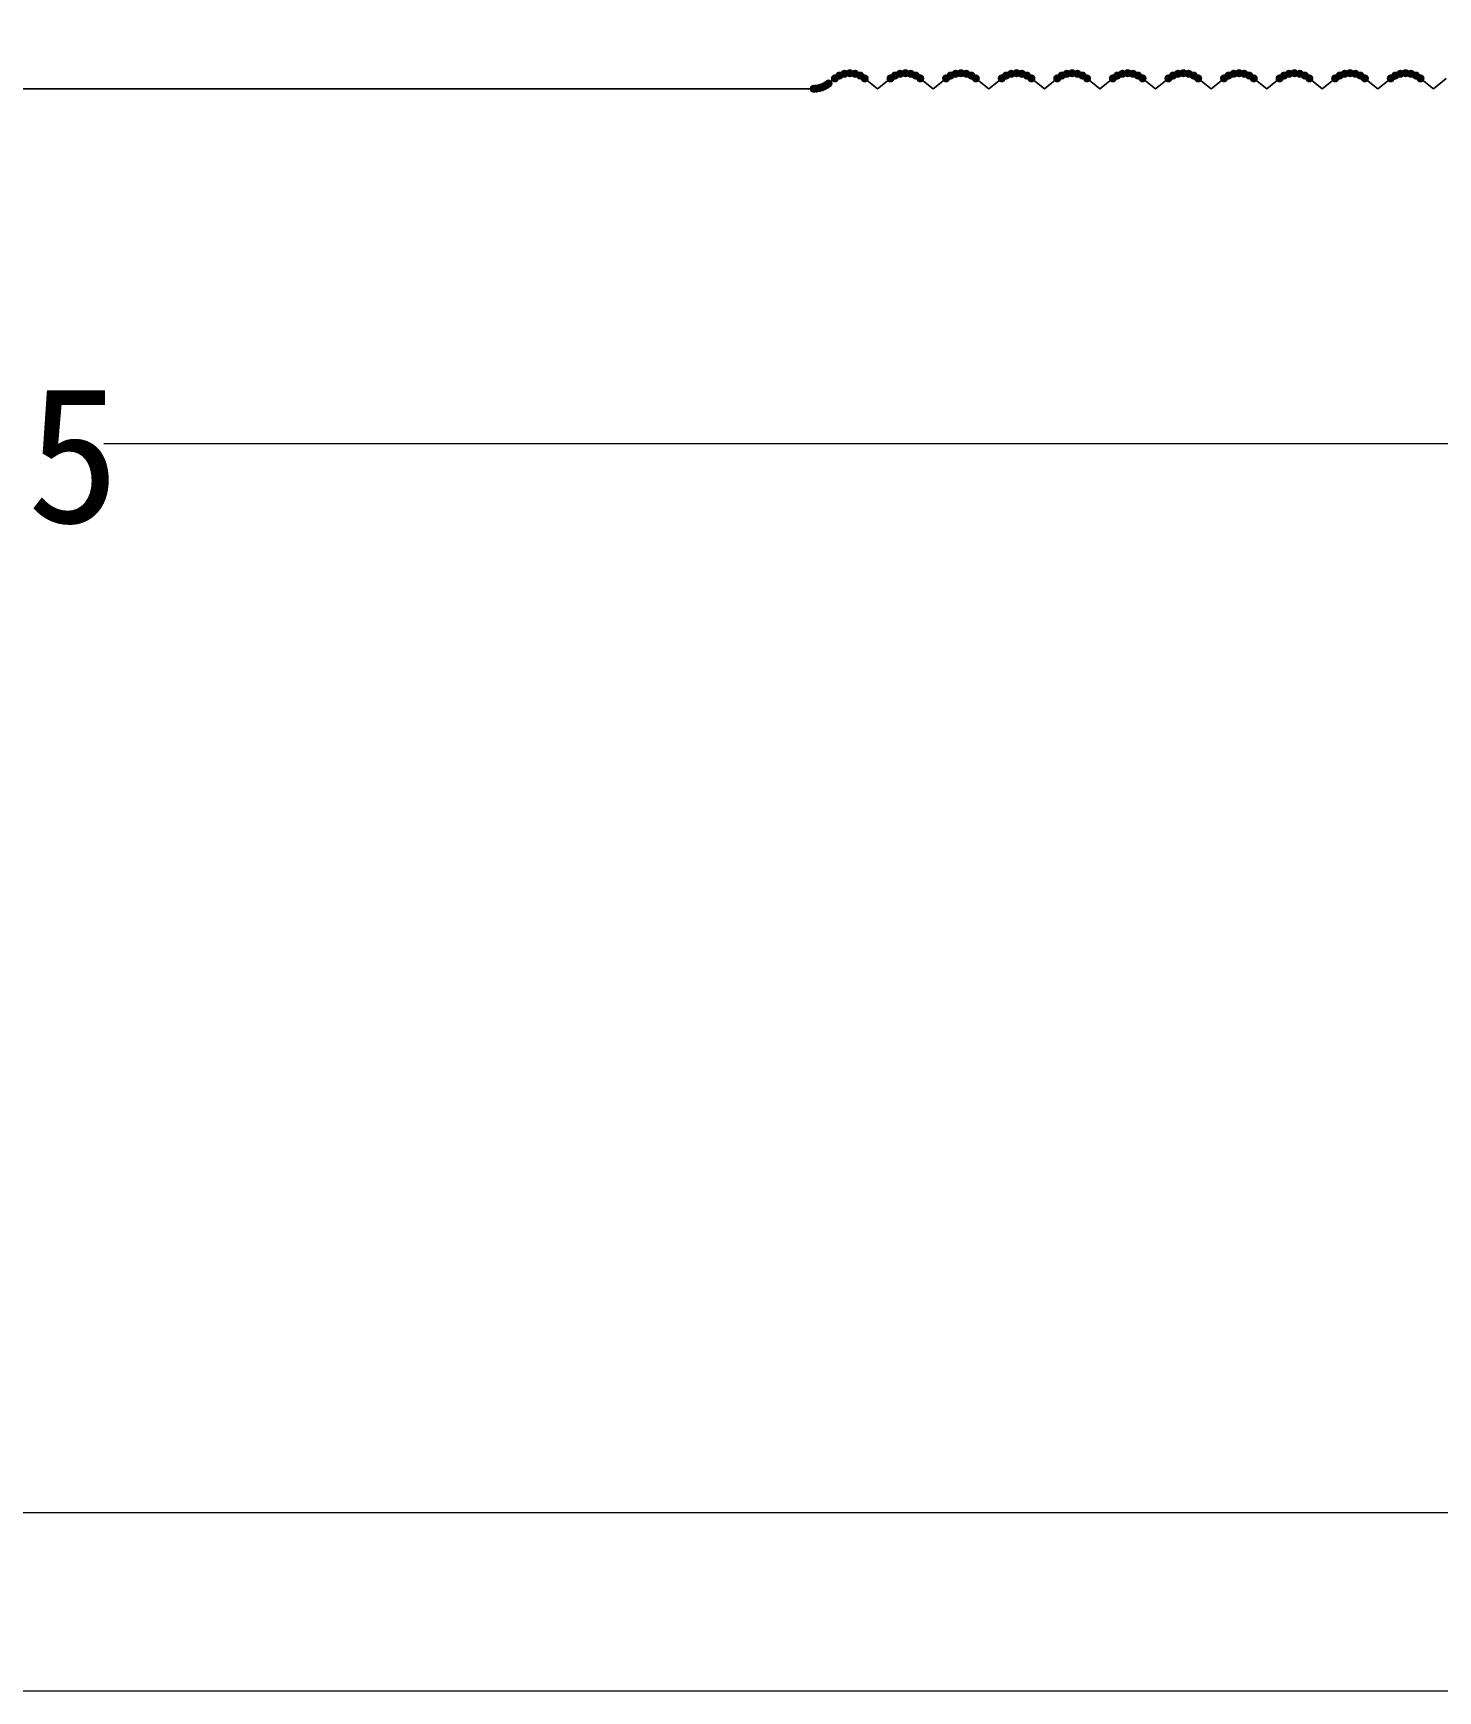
# Model space of a CAD drawing. Header units: millimetres. Extents: x 0 to 588, y 0 to 418.
# Drawn here: x 138.9 to 182.2, y 0 to 51.1 of the extents above; entities that cross this region are included whole.
import ezdxf

# ---------------------------------------------------------------- set-up
doc = ezdxf.new("R2010")
doc.units = ezdxf.units.MM

msp = doc.modelspace()

# ---------------------------------------------------------------- hatches: boundary and pattern name
h = msp.add_hatch(color=0)
edge = h.paths.add_edge_path()
edge.add_arc((163.300682, 49.500901), 0.125009, 0, 360)
h = msp.add_hatch(color=0)
edge = h.paths.add_edge_path()
edge.add_arc((163.372941, 49.540947), 0.125009, 0, 360)
h = msp.add_hatch(color=0)
edge = h.paths.add_edge_path()
edge.add_arc((163.44025, 49.588848), 0.125009, 0, 360)
h = msp.add_hatch(color=0)
edge = h.paths.add_edge_path()
edge.add_arc((163.44025, 49.588848), 0.125009, 0, 360)
h = msp.add_hatch(color=0)
edge = h.paths.add_edge_path()
edge.add_arc((163.637277, 49.746469), 0.125009, 0, 360)
h = msp.add_hatch(color=0)
edge = h.paths.add_edge_path()
edge.add_arc((163.637277, 49.746469), 0.125009, 0, 360)
h = msp.add_hatch(color=0)
edge = h.paths.add_edge_path()
edge.add_arc((163.776845, 49.834417), 0.125009, 0, 360)
h = msp.add_hatch(color=0)
edge = h.paths.add_edge_path()
edge.add_arc((163.932512, 49.889022), 0.125009, 0, 360)
h = msp.add_hatch(color=0)
edge = h.paths.add_edge_path()
edge.add_arc((164.096437, 49.907534), 0.125009, 0, 360)
h = msp.add_hatch(color=0)
edge = h.paths.add_edge_path()
edge.add_arc((164.260362, 49.889022), 0.125009, 0, 360)
h = msp.add_hatch(color=0)
edge = h.paths.add_edge_path()
edge.add_arc((164.416029, 49.834417), 0.125009, 0, 360)
h = msp.add_hatch(color=0)
edge = h.paths.add_edge_path()
edge.add_arc((164.555597, 49.746469), 0.125009, 0, 360)
h = msp.add_hatch(color=0)
edge = h.paths.add_edge_path()
edge.add_arc((165.352312, 49.746469), 0.125009, 0, 360)
h = msp.add_hatch(color=0)
edge = h.paths.add_edge_path()
edge.add_arc((165.352312, 49.746469), 0.125009, 0, 360)
h = msp.add_hatch(color=0)
edge = h.paths.add_edge_path()
edge.add_arc((165.49188, 49.834417), 0.125009, 0, 360)
h = msp.add_hatch(color=0)
edge = h.paths.add_edge_path()
edge.add_arc((165.647548, 49.889022), 0.125009, 0, 360)
h = msp.add_hatch(color=0)
edge = h.paths.add_edge_path()
edge.add_arc((165.811472, 49.907534), 0.125009, 0, 360)
h = msp.add_hatch(color=0)
edge = h.paths.add_edge_path()
edge.add_arc((165.975397, 49.889022), 0.125009, 0, 360)
h = msp.add_hatch(color=0)
edge = h.paths.add_edge_path()
edge.add_arc((166.131064, 49.834417), 0.125009, 0, 360)
h = msp.add_hatch(color=0)
edge = h.paths.add_edge_path()
edge.add_arc((166.270633, 49.746469), 0.125009, 0, 360)
h = msp.add_hatch(color=0)
edge = h.paths.add_edge_path()
edge.add_arc((167.067347, 49.746469), 0.125009, 0, 360)
h = msp.add_hatch(color=0)
edge = h.paths.add_edge_path()
edge.add_arc((167.067347, 49.746469), 0.125009, 0, 360)
h = msp.add_hatch(color=0)
edge = h.paths.add_edge_path()
edge.add_arc((167.206916, 49.834417), 0.125009, 0, 360)
h = msp.add_hatch(color=0)
edge = h.paths.add_edge_path()
edge.add_arc((167.362583, 49.889022), 0.125009, 0, 360)
h = msp.add_hatch(color=0)
edge = h.paths.add_edge_path()
edge.add_arc((167.526508, 49.907534), 0.125009, 0, 360)
h = msp.add_hatch(color=0)
edge = h.paths.add_edge_path()
edge.add_arc((167.690432, 49.889022), 0.125009, 0, 360)
h = msp.add_hatch(color=0)
edge = h.paths.add_edge_path()
edge.add_arc((167.8461, 49.834417), 0.125009, 0, 360)
h = msp.add_hatch(color=0)
edge = h.paths.add_edge_path()
edge.add_arc((167.985668, 49.746469), 0.125009, 0, 360)
h = msp.add_hatch(color=0)
edge = h.paths.add_edge_path()
edge.add_arc((168.782383, 49.746469), 0.125009, 0, 360)
h = msp.add_hatch(color=0)
edge = h.paths.add_edge_path()
edge.add_arc((168.782383, 49.746469), 0.125009, 0, 360)
h = msp.add_hatch(color=0)
edge = h.paths.add_edge_path()
edge.add_arc((168.921951, 49.834417), 0.125009, 0, 360)
h = msp.add_hatch(color=0)
edge = h.paths.add_edge_path()
edge.add_arc((169.077618, 49.889022), 0.125009, 0, 360)
h = msp.add_hatch(color=0)
edge = h.paths.add_edge_path()
edge.add_arc((169.241543, 49.907534), 0.125009, 0, 360)
h = msp.add_hatch(color=0)
edge = h.paths.add_edge_path()
edge.add_arc((169.405468, 49.889022), 0.125009, 0, 360)
h = msp.add_hatch(color=0)
edge = h.paths.add_edge_path()
edge.add_arc((169.561135, 49.834417), 0.125009, 0, 360)
h = msp.add_hatch(color=0)
edge = h.paths.add_edge_path()
edge.add_arc((169.700703, 49.746469), 0.125009, 0, 360)
h = msp.add_hatch(color=0)
edge = h.paths.add_edge_path()
edge.add_arc((170.497418, 49.746469), 0.125009, 0, 360)
h = msp.add_hatch(color=0)
edge = h.paths.add_edge_path()
edge.add_arc((170.497418, 49.746469), 0.125009, 0, 360)
h = msp.add_hatch(color=0)
edge = h.paths.add_edge_path()
edge.add_arc((170.636987, 49.834417), 0.125009, 0, 360)
h = msp.add_hatch(color=0)
edge = h.paths.add_edge_path()
edge.add_arc((170.792654, 49.889022), 0.125009, 0, 360)
h = msp.add_hatch(color=0)
edge = h.paths.add_edge_path()
edge.add_arc((170.956579, 49.907534), 0.125009, 0, 360)
h = msp.add_hatch(color=0)
edge = h.paths.add_edge_path()
edge.add_arc((171.120503, 49.889022), 0.125009, 0, 360)
h = msp.add_hatch(color=0)
edge = h.paths.add_edge_path()
edge.add_arc((171.276171, 49.834417), 0.125009, 0, 360)
h = msp.add_hatch(color=0)
edge = h.paths.add_edge_path()
edge.add_arc((171.415739, 49.746469), 0.125009, 0, 360)
h = msp.add_hatch(color=0)
edge = h.paths.add_edge_path()
edge.add_arc((172.212454, 49.746469), 0.125009, 0, 360)
h = msp.add_hatch(color=0)
edge = h.paths.add_edge_path()
edge.add_arc((172.212454, 49.746469), 0.125009, 0, 360)
h = msp.add_hatch(color=0)
edge = h.paths.add_edge_path()
edge.add_arc((172.352022, 49.834417), 0.125009, 0, 360)
h = msp.add_hatch(color=0)
edge = h.paths.add_edge_path()
edge.add_arc((172.507689, 49.889022), 0.125009, 0, 360)
h = msp.add_hatch(color=0)
edge = h.paths.add_edge_path()
edge.add_arc((172.671614, 49.907534), 0.125009, 0, 360)
h = msp.add_hatch(color=0)
edge = h.paths.add_edge_path()
edge.add_arc((172.835539, 49.889022), 0.125009, 0, 360)
h = msp.add_hatch(color=0)
edge = h.paths.add_edge_path()
edge.add_arc((172.991206, 49.834417), 0.125009, 0, 360)
h = msp.add_hatch(color=0)
edge = h.paths.add_edge_path()
edge.add_arc((173.130774, 49.746469), 0.125009, 0, 360)
h = msp.add_hatch(color=0)
edge = h.paths.add_edge_path()
edge.add_arc((173.927489, 49.746469), 0.125009, 0, 360)
h = msp.add_hatch(color=0)
edge = h.paths.add_edge_path()
edge.add_arc((173.927489, 49.746469), 0.125009, 0, 360)
h = msp.add_hatch(color=0)
edge = h.paths.add_edge_path()
edge.add_arc((174.067057, 49.834417), 0.125009, 0, 360)
h = msp.add_hatch(color=0)
edge = h.paths.add_edge_path()
edge.add_arc((174.222725, 49.889022), 0.125009, 0, 360)
h = msp.add_hatch(color=0)
edge = h.paths.add_edge_path()
edge.add_arc((174.386649, 49.907534), 0.125009, 0, 360)
h = msp.add_hatch(color=0)
edge = h.paths.add_edge_path()
edge.add_arc((174.550574, 49.889022), 0.125009, 0, 360)
h = msp.add_hatch(color=0)
edge = h.paths.add_edge_path()
edge.add_arc((174.706241, 49.834417), 0.125009, 0, 360)
h = msp.add_hatch(color=0)
edge = h.paths.add_edge_path()
edge.add_arc((174.84581, 49.746469), 0.125009, 0, 360)
h = msp.add_hatch(color=0)
edge = h.paths.add_edge_path()
edge.add_arc((175.642524, 49.746469), 0.125009, 0, 360)
h = msp.add_hatch(color=0)
edge = h.paths.add_edge_path()
edge.add_arc((175.642524, 49.746469), 0.125009, 0, 360)
h = msp.add_hatch(color=0)
edge = h.paths.add_edge_path()
edge.add_arc((175.782093, 49.834417), 0.125009, 0, 360)
h = msp.add_hatch(color=0)
edge = h.paths.add_edge_path()
edge.add_arc((175.93776, 49.889022), 0.125009, 0, 360)
h = msp.add_hatch(color=0)
edge = h.paths.add_edge_path()
edge.add_arc((176.101685, 49.907534), 0.125009, 0, 360)
h = msp.add_hatch(color=0)
edge = h.paths.add_edge_path()
edge.add_arc((176.265609, 49.889022), 0.125009, 0, 360)
h = msp.add_hatch(color=0)
edge = h.paths.add_edge_path()
edge.add_arc((176.421277, 49.834417), 0.125009, 0, 360)
h = msp.add_hatch(color=0)
edge = h.paths.add_edge_path()
edge.add_arc((176.560845, 49.746469), 0.125009, 0, 360)
h = msp.add_hatch(color=0)
edge = h.paths.add_edge_path()
edge.add_arc((177.35756, 49.746469), 0.125009, 0, 360)
h = msp.add_hatch(color=0)
edge = h.paths.add_edge_path()
edge.add_arc((177.35756, 49.746469), 0.125009, 0, 360)
h = msp.add_hatch(color=0)
edge = h.paths.add_edge_path()
edge.add_arc((177.497128, 49.834417), 0.125009, 0, 360)
h = msp.add_hatch(color=0)
edge = h.paths.add_edge_path()
edge.add_arc((177.652795, 49.889022), 0.125009, 0, 360)
h = msp.add_hatch(color=0)
edge = h.paths.add_edge_path()
edge.add_arc((177.81672, 49.907534), 0.125009, 0, 360)
h = msp.add_hatch(color=0)
edge = h.paths.add_edge_path()
edge.add_arc((177.980645, 49.889022), 0.125009, 0, 360)
h = msp.add_hatch(color=0)
edge = h.paths.add_edge_path()
edge.add_arc((178.136312, 49.834417), 0.125009, 0, 360)
h = msp.add_hatch(color=0)
edge = h.paths.add_edge_path()
edge.add_arc((178.27588, 49.746469), 0.125009, 0, 360)
h = msp.add_hatch(color=0)
edge = h.paths.add_edge_path()
edge.add_arc((179.072595, 49.746469), 0.125009, 0, 360)
h = msp.add_hatch(color=0)
edge = h.paths.add_edge_path()
edge.add_arc((179.072595, 49.746469), 0.125009, 0, 360)
h = msp.add_hatch(color=0)
edge = h.paths.add_edge_path()
edge.add_arc((179.212163, 49.834417), 0.125009, 0, 360)
h = msp.add_hatch(color=0)
edge = h.paths.add_edge_path()
edge.add_arc((179.367831, 49.889022), 0.125009, 0, 360)
h = msp.add_hatch(color=0)
edge = h.paths.add_edge_path()
edge.add_arc((179.531755, 49.907534), 0.125009, 0, 360)
h = msp.add_hatch(color=0)
edge = h.paths.add_edge_path()
edge.add_arc((179.69568, 49.889022), 0.125009, 0, 360)
h = msp.add_hatch(color=0)
edge = h.paths.add_edge_path()
edge.add_arc((179.851347, 49.834417), 0.125009, 0, 360)
h = msp.add_hatch(color=0)
edge = h.paths.add_edge_path()
edge.add_arc((179.990916, 49.746469), 0.125009, 0, 360)
h = msp.add_hatch(color=0)
edge = h.paths.add_edge_path()
edge.add_arc((180.787631, 49.746469), 0.125009, 0, 360)
h = msp.add_hatch(color=0)
edge = h.paths.add_edge_path()
edge.add_arc((180.787631, 49.746469), 0.125009, 0, 360)
h = msp.add_hatch(color=0)
edge = h.paths.add_edge_path()
edge.add_arc((180.927199, 49.834417), 0.125009, 0, 360)
h = msp.add_hatch(color=0)
edge = h.paths.add_edge_path()
edge.add_arc((181.082866, 49.889022), 0.125009, 0, 360)
h = msp.add_hatch(color=0)
edge = h.paths.add_edge_path()
edge.add_arc((181.246791, 49.907534), 0.125009, 0, 360)
h = msp.add_hatch(color=0)
edge = h.paths.add_edge_path()
edge.add_arc((181.410715, 49.889022), 0.125009, 0, 360)
h = msp.add_hatch(color=0)
edge = h.paths.add_edge_path()
edge.add_arc((181.566383, 49.834417), 0.125009, 0, 360)
h = msp.add_hatch(color=0)
edge = h.paths.add_edge_path()
edge.add_arc((181.705951, 49.746469), 0.125009, 0, 360)
h = msp.add_hatch(color=0)
edge = h.paths.add_edge_path()
edge.add_arc((162.98109, 49.427784), 0.125009, 0, 360)
h = msp.add_hatch(color=0)
edge = h.paths.add_edge_path()
edge.add_arc((163.063573, 49.432426), 0.125009, 0, 360)
h = msp.add_hatch(color=0)
edge = h.paths.add_edge_path()
edge.add_arc((163.145015, 49.446296), 0.125009, 0, 360)
h = msp.add_hatch(color=0)
edge = h.paths.add_edge_path()
edge.add_arc((163.224385, 49.469217), 0.125009, 0, 360)

# ---------------------------------------------------------------- linework, layer by layer
at = {"color": 0, "lineweight": 0}
for points in [[(0, 0), (588.217808, 0), (588.217808, 417.799564), (0, 417.799564)], [(7.515266, 5.497363), (582.720445, 5.497363), (582.720445, 412.302202), (7.515266, 412.302202)], [(163.637277, 49.746452), (163.44025, 49.588831)], [(164.953955, 49.427766), (164.555597, 49.746452)], [(165.352312, 49.746452), (164.953955, 49.427766)], [(166.66899, 49.427766), (166.270633, 49.746452)], [(167.067347, 49.746452), (166.66899, 49.427766)], [(168.384026, 49.427766), (167.985668, 49.746452)], [(168.782383, 49.746452), (168.384026, 49.427766)], [(170.099061, 49.427766), (169.700703, 49.746452)], [(170.497418, 49.746452), (170.099061, 49.427766)], [(171.814096, 49.427766), (171.415739, 49.746452)], [(172.212454, 49.746452), (171.814096, 49.427766)], [(173.529131, 49.427766), (173.130774, 49.746452)], [(173.927489, 49.746452), (173.529131, 49.427766)], [(175.244167, 49.427766), (174.84581, 49.746452)], [(175.642524, 49.746452), (175.244167, 49.427766)], [(176.959202, 49.427766), (176.560845, 49.746452)], [(177.35756, 49.746452), (176.959202, 49.427766)], [(178.674238, 49.427766), (178.27588, 49.746452)], [(179.072595, 49.746452), (178.674238, 49.427766)], [(180.389273, 49.427766), (179.990916, 49.746452)], [(180.787631, 49.746452), (180.389273, 49.427766)], [(182.104309, 49.427766), (181.705951, 49.746452)], [(182.502666, 49.746452), (182.104309, 49.427766)], [(162.98109, 49.427766), (112.535697, 49.427766)]]:
    msp.add_lwpolyline(points, close=True, dxfattribs=at)
for points in [[(163.637277, 49.746452), (163.44025, 49.588831)], [(163.44025, 49.588831), (163.637277, 49.746452)], [(164.555597, 49.746452), (164.450076, 49.816918), (164.33661, 49.86725), (164.217848, 49.89745), (164.096437, 49.907517), (163.975026, 49.89745), (163.856263, 49.86725), (163.742798, 49.816918), (163.637277, 49.746452)], [(164.555597, 49.746452), (164.450076, 49.816918), (164.33661, 49.86725), (164.217848, 49.89745), (164.096437, 49.907517), (163.975026, 49.89745), (163.856263, 49.86725), (163.742798, 49.816918), (163.637277, 49.746452)], [(164.555597, 49.746452), (164.450076, 49.816918), (164.33661, 49.86725), (164.217848, 49.89745), (164.096437, 49.907517), (163.975026, 49.89745), (163.856263, 49.86725), (163.742798, 49.816918), (163.637277, 49.746452)], [(164.555597, 49.746452), (164.450076, 49.816918), (164.33661, 49.86725), (164.217848, 49.89745), (164.096437, 49.907517), (163.975026, 49.89745), (163.856263, 49.86725), (163.742798, 49.816918), (163.637277, 49.746452)], [(164.555597, 49.746452), (164.450076, 49.816918), (164.33661, 49.86725), (164.217848, 49.89745), (164.096437, 49.907517), (163.975026, 49.89745), (163.856263, 49.86725), (163.742798, 49.816918), (163.637277, 49.746452)], [(164.555597, 49.746452), (164.450076, 49.816918), (164.33661, 49.86725), (164.217848, 49.89745), (164.096437, 49.907517), (163.975026, 49.89745), (163.856263, 49.86725), (163.742798, 49.816918), (163.637277, 49.746452)], [(164.555597, 49.746452), (164.450076, 49.816918), (164.33661, 49.86725), (164.217848, 49.89745), (164.096437, 49.907517), (163.975026, 49.89745), (163.856263, 49.86725), (163.742798, 49.816918), (163.637277, 49.746452)], [(164.555597, 49.746452), (164.450076, 49.816918), (164.33661, 49.86725), (164.217848, 49.89745), (164.096437, 49.907517), (163.975026, 49.89745), (163.856263, 49.86725), (163.742798, 49.816918), (163.637277, 49.746452)], [(164.555597, 49.746452), (164.450076, 49.816918), (164.33661, 49.86725), (164.217848, 49.89745), (164.096437, 49.907517), (163.975026, 49.89745), (163.856263, 49.86725), (163.742798, 49.816918), (163.637277, 49.746452)], [(164.555597, 49.746452), (164.450076, 49.816918), (164.33661, 49.86725), (164.217848, 49.89745), (164.096437, 49.907517), (163.975026, 49.89745), (163.856263, 49.86725), (163.742798, 49.816918), (163.637277, 49.746452)], [(164.953955, 49.427766), (164.555597, 49.746452)], [(164.555597, 49.746452), (164.953955, 49.427766)], [(165.352312, 49.746452), (164.953955, 49.427766)], [(164.953955, 49.427766), (165.352312, 49.746452)], [(166.270633, 49.746452), (166.165112, 49.816918), (166.051646, 49.86725), (165.932883, 49.89745), (165.811472, 49.907517), (165.690061, 49.89745), (165.571299, 49.86725), (165.457833, 49.816918), (165.352312, 49.746452)], [(166.270633, 49.746452), (166.165112, 49.816918), (166.051646, 49.86725), (165.932883, 49.89745), (165.811472, 49.907517), (165.690061, 49.89745), (165.571299, 49.86725), (165.457833, 49.816918), (165.352312, 49.746452)], [(166.270633, 49.746452), (166.165112, 49.816918), (166.051646, 49.86725), (165.932883, 49.89745), (165.811472, 49.907517), (165.690061, 49.89745), (165.571299, 49.86725), (165.457833, 49.816918), (165.352312, 49.746452)], [(166.270633, 49.746452), (166.165112, 49.816918), (166.051646, 49.86725), (165.932883, 49.89745), (165.811472, 49.907517), (165.690061, 49.89745), (165.571299, 49.86725), (165.457833, 49.816918), (165.352312, 49.746452)], [(166.270633, 49.746452), (166.165112, 49.816918), (166.051646, 49.86725), (165.932883, 49.89745), (165.811472, 49.907517), (165.690061, 49.89745), (165.571299, 49.86725), (165.457833, 49.816918), (165.352312, 49.746452)], [(166.270633, 49.746452), (166.165112, 49.816918), (166.051646, 49.86725), (165.932883, 49.89745), (165.811472, 49.907517), (165.690061, 49.89745), (165.571299, 49.86725), (165.457833, 49.816918), (165.352312, 49.746452)], [(166.270633, 49.746452), (166.165112, 49.816918), (166.051646, 49.86725), (165.932883, 49.89745), (165.811472, 49.907517), (165.690061, 49.89745), (165.571299, 49.86725), (165.457833, 49.816918), (165.352312, 49.746452)], [(166.270633, 49.746452), (166.165112, 49.816918), (166.051646, 49.86725), (165.932883, 49.89745), (165.811472, 49.907517), (165.690061, 49.89745), (165.571299, 49.86725), (165.457833, 49.816918), (165.352312, 49.746452)], [(166.270633, 49.746452), (166.165112, 49.816918), (166.051646, 49.86725), (165.932883, 49.89745), (165.811472, 49.907517), (165.690061, 49.89745), (165.571299, 49.86725), (165.457833, 49.816918), (165.352312, 49.746452)], [(166.270633, 49.746452), (166.165112, 49.816918), (166.051646, 49.86725), (165.932883, 49.89745), (165.811472, 49.907517), (165.690061, 49.89745), (165.571299, 49.86725), (165.457833, 49.816918), (165.352312, 49.746452)], [(166.66899, 49.427766), (166.270633, 49.746452)], [(166.270633, 49.746452), (166.66899, 49.427766)], [(167.067347, 49.746452), (166.66899, 49.427766)], [(166.66899, 49.427766), (167.067347, 49.746452)], [(167.985668, 49.746452), (167.880147, 49.816918), (167.766682, 49.86725), (167.647919, 49.89745), (167.526508, 49.907517), (167.405097, 49.89745), (167.286334, 49.86725), (167.172868, 49.816918), (167.067347, 49.746452)], [(167.985668, 49.746452), (167.880147, 49.816918), (167.766682, 49.86725), (167.647919, 49.89745), (167.526508, 49.907517), (167.405097, 49.89745), (167.286334, 49.86725), (167.172868, 49.816918), (167.067347, 49.746452)], [(167.985668, 49.746452), (167.880147, 49.816918), (167.766682, 49.86725), (167.647919, 49.89745), (167.526508, 49.907517), (167.405097, 49.89745), (167.286334, 49.86725), (167.172868, 49.816918), (167.067347, 49.746452)], [(167.985668, 49.746452), (167.880147, 49.816918), (167.766682, 49.86725), (167.647919, 49.89745), (167.526508, 49.907517), (167.405097, 49.89745), (167.286334, 49.86725), (167.172868, 49.816918), (167.067347, 49.746452)], [(167.985668, 49.746452), (167.880147, 49.816918), (167.766682, 49.86725), (167.647919, 49.89745), (167.526508, 49.907517), (167.405097, 49.89745), (167.286334, 49.86725), (167.172868, 49.816918), (167.067347, 49.746452)], [(167.985668, 49.746452), (167.880147, 49.816918), (167.766682, 49.86725), (167.647919, 49.89745), (167.526508, 49.907517), (167.405097, 49.89745), (167.286334, 49.86725), (167.172868, 49.816918), (167.067347, 49.746452)], [(167.985668, 49.746452), (167.880147, 49.816918), (167.766682, 49.86725), (167.647919, 49.89745), (167.526508, 49.907517), (167.405097, 49.89745), (167.286334, 49.86725), (167.172868, 49.816918), (167.067347, 49.746452)], [(167.985668, 49.746452), (167.880147, 49.816918), (167.766682, 49.86725), (167.647919, 49.89745), (167.526508, 49.907517), (167.405097, 49.89745), (167.286334, 49.86725), (167.172868, 49.816918), (167.067347, 49.746452)], [(167.985668, 49.746452), (167.880147, 49.816918), (167.766682, 49.86725), (167.647919, 49.89745), (167.526508, 49.907517), (167.405097, 49.89745), (167.286334, 49.86725), (167.172868, 49.816918), (167.067347, 49.746452)], [(167.985668, 49.746452), (167.880147, 49.816918), (167.766682, 49.86725), (167.647919, 49.89745), (167.526508, 49.907517), (167.405097, 49.89745), (167.286334, 49.86725), (167.172868, 49.816918), (167.067347, 49.746452)], [(168.384026, 49.427766), (167.985668, 49.746452)], [(167.985668, 49.746452), (168.384026, 49.427766)], [(168.782383, 49.746452), (168.384026, 49.427766)], [(168.384026, 49.427766), (168.782383, 49.746452)], [(169.700703, 49.746452), (169.595183, 49.816918), (169.481717, 49.86725), (169.362954, 49.89745), (169.241543, 49.907517), (169.120132, 49.89745), (169.001369, 49.86725), (168.887903, 49.816918), (168.782383, 49.746452)], [(169.700703, 49.746452), (169.595183, 49.816918), (169.481717, 49.86725), (169.362954, 49.89745), (169.241543, 49.907517), (169.120132, 49.89745), (169.001369, 49.86725), (168.887903, 49.816918), (168.782383, 49.746452)], [(169.700703, 49.746452), (169.595183, 49.816918), (169.481717, 49.86725), (169.362954, 49.89745), (169.241543, 49.907517), (169.120132, 49.89745), (169.001369, 49.86725), (168.887903, 49.816918), (168.782383, 49.746452)], [(169.700703, 49.746452), (169.595183, 49.816918), (169.481717, 49.86725), (169.362954, 49.89745), (169.241543, 49.907517), (169.120132, 49.89745), (169.001369, 49.86725), (168.887903, 49.816918), (168.782383, 49.746452)], [(169.700703, 49.746452), (169.595183, 49.816918), (169.481717, 49.86725), (169.362954, 49.89745), (169.241543, 49.907517), (169.120132, 49.89745), (169.001369, 49.86725), (168.887903, 49.816918), (168.782383, 49.746452)], [(169.700703, 49.746452), (169.595183, 49.816918), (169.481717, 49.86725), (169.362954, 49.89745), (169.241543, 49.907517), (169.120132, 49.89745), (169.001369, 49.86725), (168.887903, 49.816918), (168.782383, 49.746452)], [(169.700703, 49.746452), (169.595183, 49.816918), (169.481717, 49.86725), (169.362954, 49.89745), (169.241543, 49.907517), (169.120132, 49.89745), (169.001369, 49.86725), (168.887903, 49.816918), (168.782383, 49.746452)], [(169.700703, 49.746452), (169.595183, 49.816918), (169.481717, 49.86725), (169.362954, 49.89745), (169.241543, 49.907517), (169.120132, 49.89745), (169.001369, 49.86725), (168.887903, 49.816918), (168.782383, 49.746452)], [(169.700703, 49.746452), (169.595183, 49.816918), (169.481717, 49.86725), (169.362954, 49.89745), (169.241543, 49.907517), (169.120132, 49.89745), (169.001369, 49.86725), (168.887903, 49.816918), (168.782383, 49.746452)], [(169.700703, 49.746452), (169.595183, 49.816918), (169.481717, 49.86725), (169.362954, 49.89745), (169.241543, 49.907517), (169.120132, 49.89745), (169.001369, 49.86725), (168.887903, 49.816918), (168.782383, 49.746452)], [(170.099061, 49.427766), (169.700703, 49.746452)], [(169.700703, 49.746452), (170.099061, 49.427766)], [(170.497418, 49.746452), (170.099061, 49.427766)], [(170.099061, 49.427766), (170.497418, 49.746452)], [(171.415739, 49.746452), (171.310218, 49.816918), (171.196752, 49.86725), (171.07799, 49.89745), (170.956579, 49.907517), (170.835168, 49.89745), (170.716405, 49.86725), (170.602939, 49.816918), (170.497418, 49.746452)], [(171.415739, 49.746452), (171.310218, 49.816918), (171.196752, 49.86725), (171.07799, 49.89745), (170.956579, 49.907517), (170.835168, 49.89745), (170.716405, 49.86725), (170.602939, 49.816918), (170.497418, 49.746452)], [(171.415739, 49.746452), (171.310218, 49.816918), (171.196752, 49.86725), (171.07799, 49.89745), (170.956579, 49.907517), (170.835168, 49.89745), (170.716405, 49.86725), (170.602939, 49.816918), (170.497418, 49.746452)], [(171.415739, 49.746452), (171.310218, 49.816918), (171.196752, 49.86725), (171.07799, 49.89745), (170.956579, 49.907517), (170.835168, 49.89745), (170.716405, 49.86725), (170.602939, 49.816918), (170.497418, 49.746452)], [(171.415739, 49.746452), (171.310218, 49.816918), (171.196752, 49.86725), (171.07799, 49.89745), (170.956579, 49.907517), (170.835168, 49.89745), (170.716405, 49.86725), (170.602939, 49.816918), (170.497418, 49.746452)], [(171.415739, 49.746452), (171.310218, 49.816918), (171.196752, 49.86725), (171.07799, 49.89745), (170.956579, 49.907517), (170.835168, 49.89745), (170.716405, 49.86725), (170.602939, 49.816918), (170.497418, 49.746452)], [(171.415739, 49.746452), (171.310218, 49.816918), (171.196752, 49.86725), (171.07799, 49.89745), (170.956579, 49.907517), (170.835168, 49.89745), (170.716405, 49.86725), (170.602939, 49.816918), (170.497418, 49.746452)], [(171.415739, 49.746452), (171.310218, 49.816918), (171.196752, 49.86725), (171.07799, 49.89745), (170.956579, 49.907517), (170.835168, 49.89745), (170.716405, 49.86725), (170.602939, 49.816918), (170.497418, 49.746452)], [(171.415739, 49.746452), (171.310218, 49.816918), (171.196752, 49.86725), (171.07799, 49.89745), (170.956579, 49.907517), (170.835168, 49.89745), (170.716405, 49.86725), (170.602939, 49.816918), (170.497418, 49.746452)], [(171.415739, 49.746452), (171.310218, 49.816918), (171.196752, 49.86725), (171.07799, 49.89745), (170.956579, 49.907517), (170.835168, 49.89745), (170.716405, 49.86725), (170.602939, 49.816918), (170.497418, 49.746452)], [(171.814096, 49.427766), (171.415739, 49.746452)], [(171.415739, 49.746452), (171.814096, 49.427766)], [(172.212454, 49.746452), (171.814096, 49.427766)], [(171.814096, 49.427766), (172.212454, 49.746452)], [(173.130774, 49.746452), (173.025253, 49.816918), (172.911788, 49.86725), (172.793025, 49.89745), (172.671614, 49.907517), (172.550203, 49.89745), (172.43144, 49.86725), (172.317974, 49.816918), (172.212454, 49.746452)], [(173.130774, 49.746452), (173.025253, 49.816918), (172.911788, 49.86725), (172.793025, 49.89745), (172.671614, 49.907517), (172.550203, 49.89745), (172.43144, 49.86725), (172.317974, 49.816918), (172.212454, 49.746452)], [(173.130774, 49.746452), (173.025253, 49.816918), (172.911788, 49.86725), (172.793025, 49.89745), (172.671614, 49.907517), (172.550203, 49.89745), (172.43144, 49.86725), (172.317974, 49.816918), (172.212454, 49.746452)], [(173.130774, 49.746452), (173.025253, 49.816918), (172.911788, 49.86725), (172.793025, 49.89745), (172.671614, 49.907517), (172.550203, 49.89745), (172.43144, 49.86725), (172.317974, 49.816918), (172.212454, 49.746452)], [(173.130774, 49.746452), (173.025253, 49.816918), (172.911788, 49.86725), (172.793025, 49.89745), (172.671614, 49.907517), (172.550203, 49.89745), (172.43144, 49.86725), (172.317974, 49.816918), (172.212454, 49.746452)], [(173.130774, 49.746452), (173.025253, 49.816918), (172.911788, 49.86725), (172.793025, 49.89745), (172.671614, 49.907517), (172.550203, 49.89745), (172.43144, 49.86725), (172.317974, 49.816918), (172.212454, 49.746452)], [(173.130774, 49.746452), (173.025253, 49.816918), (172.911788, 49.86725), (172.793025, 49.89745), (172.671614, 49.907517), (172.550203, 49.89745), (172.43144, 49.86725), (172.317974, 49.816918), (172.212454, 49.746452)], [(173.130774, 49.746452), (173.025253, 49.816918), (172.911788, 49.86725), (172.793025, 49.89745), (172.671614, 49.907517), (172.550203, 49.89745), (172.43144, 49.86725), (172.317974, 49.816918), (172.212454, 49.746452)], [(173.130774, 49.746452), (173.025253, 49.816918), (172.911788, 49.86725), (172.793025, 49.89745), (172.671614, 49.907517), (172.550203, 49.89745), (172.43144, 49.86725), (172.317974, 49.816918), (172.212454, 49.746452)], [(173.130774, 49.746452), (173.025253, 49.816918), (172.911788, 49.86725), (172.793025, 49.89745), (172.671614, 49.907517), (172.550203, 49.89745), (172.43144, 49.86725), (172.317974, 49.816918), (172.212454, 49.746452)], [(173.529131, 49.427766), (173.130774, 49.746452)], [(173.130774, 49.746452), (173.529131, 49.427766)], [(173.927489, 49.746452), (173.529131, 49.427766)], [(173.529131, 49.427766), (173.927489, 49.746452)], [(174.84581, 49.746452), (174.740289, 49.816918), (174.626823, 49.86725), (174.50806, 49.89745), (174.386649, 49.907517), (174.265238, 49.89745), (174.146476, 49.86725), (174.03301, 49.816918), (173.927489, 49.746452)], [(174.84581, 49.746452), (174.740289, 49.816918), (174.626823, 49.86725), (174.50806, 49.89745), (174.386649, 49.907517), (174.265238, 49.89745), (174.146476, 49.86725), (174.03301, 49.816918), (173.927489, 49.746452)], [(174.84581, 49.746452), (174.740289, 49.816918), (174.626823, 49.86725), (174.50806, 49.89745), (174.386649, 49.907517), (174.265238, 49.89745), (174.146476, 49.86725), (174.03301, 49.816918), (173.927489, 49.746452)], [(174.84581, 49.746452), (174.740289, 49.816918), (174.626823, 49.86725), (174.50806, 49.89745), (174.386649, 49.907517), (174.265238, 49.89745), (174.146476, 49.86725), (174.03301, 49.816918), (173.927489, 49.746452)], [(174.84581, 49.746452), (174.740289, 49.816918), (174.626823, 49.86725), (174.50806, 49.89745), (174.386649, 49.907517), (174.265238, 49.89745), (174.146476, 49.86725), (174.03301, 49.816918), (173.927489, 49.746452)], [(174.84581, 49.746452), (174.740289, 49.816918), (174.626823, 49.86725), (174.50806, 49.89745), (174.386649, 49.907517), (174.265238, 49.89745), (174.146476, 49.86725), (174.03301, 49.816918), (173.927489, 49.746452)], [(174.84581, 49.746452), (174.740289, 49.816918), (174.626823, 49.86725), (174.50806, 49.89745), (174.386649, 49.907517), (174.265238, 49.89745), (174.146476, 49.86725), (174.03301, 49.816918), (173.927489, 49.746452)], [(174.84581, 49.746452), (174.740289, 49.816918), (174.626823, 49.86725), (174.50806, 49.89745), (174.386649, 49.907517), (174.265238, 49.89745), (174.146476, 49.86725), (174.03301, 49.816918), (173.927489, 49.746452)], [(174.84581, 49.746452), (174.740289, 49.816918), (174.626823, 49.86725), (174.50806, 49.89745), (174.386649, 49.907517), (174.265238, 49.89745), (174.146476, 49.86725), (174.03301, 49.816918), (173.927489, 49.746452)], [(174.84581, 49.746452), (174.740289, 49.816918), (174.626823, 49.86725), (174.50806, 49.89745), (174.386649, 49.907517), (174.265238, 49.89745), (174.146476, 49.86725), (174.03301, 49.816918), (173.927489, 49.746452)], [(175.244167, 49.427766), (174.84581, 49.746452)], [(174.84581, 49.746452), (175.244167, 49.427766)], [(175.642524, 49.746452), (175.244167, 49.427766)], [(175.244167, 49.427766), (175.642524, 49.746452)], [(176.560845, 49.746452), (176.455324, 49.816918), (176.341858, 49.86725), (176.223096, 49.89745), (176.101685, 49.907517), (175.980274, 49.89745), (175.861511, 49.86725), (175.748045, 49.816918), (175.642524, 49.746452)], [(176.560845, 49.746452), (176.455324, 49.816918), (176.341858, 49.86725), (176.223096, 49.89745), (176.101685, 49.907517), (175.980274, 49.89745), (175.861511, 49.86725), (175.748045, 49.816918), (175.642524, 49.746452)], [(176.560845, 49.746452), (176.455324, 49.816918), (176.341858, 49.86725), (176.223096, 49.89745), (176.101685, 49.907517), (175.980274, 49.89745), (175.861511, 49.86725), (175.748045, 49.816918), (175.642524, 49.746452)], [(176.560845, 49.746452), (176.455324, 49.816918), (176.341858, 49.86725), (176.223096, 49.89745), (176.101685, 49.907517), (175.980274, 49.89745), (175.861511, 49.86725), (175.748045, 49.816918), (175.642524, 49.746452)], [(176.560845, 49.746452), (176.455324, 49.816918), (176.341858, 49.86725), (176.223096, 49.89745), (176.101685, 49.907517), (175.980274, 49.89745), (175.861511, 49.86725), (175.748045, 49.816918), (175.642524, 49.746452)], [(176.560845, 49.746452), (176.455324, 49.816918), (176.341858, 49.86725), (176.223096, 49.89745), (176.101685, 49.907517), (175.980274, 49.89745), (175.861511, 49.86725), (175.748045, 49.816918), (175.642524, 49.746452)], [(176.560845, 49.746452), (176.455324, 49.816918), (176.341858, 49.86725), (176.223096, 49.89745), (176.101685, 49.907517), (175.980274, 49.89745), (175.861511, 49.86725), (175.748045, 49.816918), (175.642524, 49.746452)], [(176.560845, 49.746452), (176.455324, 49.816918), (176.341858, 49.86725), (176.223096, 49.89745), (176.101685, 49.907517), (175.980274, 49.89745), (175.861511, 49.86725), (175.748045, 49.816918), (175.642524, 49.746452)], [(176.560845, 49.746452), (176.455324, 49.816918), (176.341858, 49.86725), (176.223096, 49.89745), (176.101685, 49.907517), (175.980274, 49.89745), (175.861511, 49.86725), (175.748045, 49.816918), (175.642524, 49.746452)], [(176.560845, 49.746452), (176.455324, 49.816918), (176.341858, 49.86725), (176.223096, 49.89745), (176.101685, 49.907517), (175.980274, 49.89745), (175.861511, 49.86725), (175.748045, 49.816918), (175.642524, 49.746452)], [(176.959202, 49.427766), (176.560845, 49.746452)], [(176.560845, 49.746452), (176.959202, 49.427766)], [(177.35756, 49.746452), (176.959202, 49.427766)], [(176.959202, 49.427766), (177.35756, 49.746452)], [(178.27588, 49.746452), (178.17036, 49.816918), (178.056894, 49.86725), (177.938131, 49.89745), (177.81672, 49.907517), (177.695309, 49.89745), (177.576547, 49.86725), (177.463081, 49.816918), (177.35756, 49.746452)], [(178.27588, 49.746452), (178.17036, 49.816918), (178.056894, 49.86725), (177.938131, 49.89745), (177.81672, 49.907517), (177.695309, 49.89745), (177.576547, 49.86725), (177.463081, 49.816918), (177.35756, 49.746452)], [(178.27588, 49.746452), (178.17036, 49.816918), (178.056894, 49.86725), (177.938131, 49.89745), (177.81672, 49.907517), (177.695309, 49.89745), (177.576547, 49.86725), (177.463081, 49.816918), (177.35756, 49.746452)], [(178.27588, 49.746452), (178.17036, 49.816918), (178.056894, 49.86725), (177.938131, 49.89745), (177.81672, 49.907517), (177.695309, 49.89745), (177.576547, 49.86725), (177.463081, 49.816918), (177.35756, 49.746452)], [(178.27588, 49.746452), (178.17036, 49.816918), (178.056894, 49.86725), (177.938131, 49.89745), (177.81672, 49.907517), (177.695309, 49.89745), (177.576547, 49.86725), (177.463081, 49.816918), (177.35756, 49.746452)], [(178.27588, 49.746452), (178.17036, 49.816918), (178.056894, 49.86725), (177.938131, 49.89745), (177.81672, 49.907517), (177.695309, 49.89745), (177.576547, 49.86725), (177.463081, 49.816918), (177.35756, 49.746452)], [(178.27588, 49.746452), (178.17036, 49.816918), (178.056894, 49.86725), (177.938131, 49.89745), (177.81672, 49.907517), (177.695309, 49.89745), (177.576547, 49.86725), (177.463081, 49.816918), (177.35756, 49.746452)], [(178.27588, 49.746452), (178.17036, 49.816918), (178.056894, 49.86725), (177.938131, 49.89745), (177.81672, 49.907517), (177.695309, 49.89745), (177.576547, 49.86725), (177.463081, 49.816918), (177.35756, 49.746452)], [(178.27588, 49.746452), (178.17036, 49.816918), (178.056894, 49.86725), (177.938131, 49.89745), (177.81672, 49.907517), (177.695309, 49.89745), (177.576547, 49.86725), (177.463081, 49.816918), (177.35756, 49.746452)], [(178.27588, 49.746452), (178.17036, 49.816918), (178.056894, 49.86725), (177.938131, 49.89745), (177.81672, 49.907517), (177.695309, 49.89745), (177.576547, 49.86725), (177.463081, 49.816918), (177.35756, 49.746452)], [(178.674238, 49.427766), (178.27588, 49.746452)], [(178.27588, 49.746452), (178.674238, 49.427766)], [(179.072595, 49.746452), (178.674238, 49.427766)], [(178.674238, 49.427766), (179.072595, 49.746452)], [(179.990916, 49.746452), (179.885395, 49.816918), (179.771929, 49.86725), (179.653166, 49.89745), (179.531755, 49.907517), (179.410344, 49.89745), (179.291582, 49.86725), (179.178116, 49.816918), (179.072595, 49.746452)], [(179.990916, 49.746452), (179.885395, 49.816918), (179.771929, 49.86725), (179.653166, 49.89745), (179.531755, 49.907517), (179.410344, 49.89745), (179.291582, 49.86725), (179.178116, 49.816918), (179.072595, 49.746452)], [(179.990916, 49.746452), (179.885395, 49.816918), (179.771929, 49.86725), (179.653166, 49.89745), (179.531755, 49.907517), (179.410344, 49.89745), (179.291582, 49.86725), (179.178116, 49.816918), (179.072595, 49.746452)], [(179.990916, 49.746452), (179.885395, 49.816918), (179.771929, 49.86725), (179.653166, 49.89745), (179.531755, 49.907517), (179.410344, 49.89745), (179.291582, 49.86725), (179.178116, 49.816918), (179.072595, 49.746452)], [(179.990916, 49.746452), (179.885395, 49.816918), (179.771929, 49.86725), (179.653166, 49.89745), (179.531755, 49.907517), (179.410344, 49.89745), (179.291582, 49.86725), (179.178116, 49.816918), (179.072595, 49.746452)], [(179.990916, 49.746452), (179.885395, 49.816918), (179.771929, 49.86725), (179.653166, 49.89745), (179.531755, 49.907517), (179.410344, 49.89745), (179.291582, 49.86725), (179.178116, 49.816918), (179.072595, 49.746452)], [(179.990916, 49.746452), (179.885395, 49.816918), (179.771929, 49.86725), (179.653166, 49.89745), (179.531755, 49.907517), (179.410344, 49.89745), (179.291582, 49.86725), (179.178116, 49.816918), (179.072595, 49.746452)], [(179.990916, 49.746452), (179.885395, 49.816918), (179.771929, 49.86725), (179.653166, 49.89745), (179.531755, 49.907517), (179.410344, 49.89745), (179.291582, 49.86725), (179.178116, 49.816918), (179.072595, 49.746452)], [(179.990916, 49.746452), (179.885395, 49.816918), (179.771929, 49.86725), (179.653166, 49.89745), (179.531755, 49.907517), (179.410344, 49.89745), (179.291582, 49.86725), (179.178116, 49.816918), (179.072595, 49.746452)], [(179.990916, 49.746452), (179.885395, 49.816918), (179.771929, 49.86725), (179.653166, 49.89745), (179.531755, 49.907517), (179.410344, 49.89745), (179.291582, 49.86725), (179.178116, 49.816918), (179.072595, 49.746452)], [(180.389273, 49.427766), (179.990916, 49.746452)], [(179.990916, 49.746452), (180.389273, 49.427766)], [(180.787631, 49.746452), (180.389273, 49.427766)], [(180.389273, 49.427766), (180.787631, 49.746452)], [(181.705951, 49.746452), (181.60043, 49.816918), (181.486965, 49.86725), (181.368202, 49.89745), (181.246791, 49.907517), (181.12538, 49.89745), (181.006617, 49.86725), (180.893151, 49.816918), (180.787631, 49.746452)], [(181.705951, 49.746452), (181.60043, 49.816918), (181.486965, 49.86725), (181.368202, 49.89745), (181.246791, 49.907517), (181.12538, 49.89745), (181.006617, 49.86725), (180.893151, 49.816918), (180.787631, 49.746452)], [(181.705951, 49.746452), (181.60043, 49.816918), (181.486965, 49.86725), (181.368202, 49.89745), (181.246791, 49.907517), (181.12538, 49.89745), (181.006617, 49.86725), (180.893151, 49.816918), (180.787631, 49.746452)], [(181.705951, 49.746452), (181.60043, 49.816918), (181.486965, 49.86725), (181.368202, 49.89745), (181.246791, 49.907517), (181.12538, 49.89745), (181.006617, 49.86725), (180.893151, 49.816918), (180.787631, 49.746452)], [(181.705951, 49.746452), (181.60043, 49.816918), (181.486965, 49.86725), (181.368202, 49.89745), (181.246791, 49.907517), (181.12538, 49.89745), (181.006617, 49.86725), (180.893151, 49.816918), (180.787631, 49.746452)], [(181.705951, 49.746452), (181.60043, 49.816918), (181.486965, 49.86725), (181.368202, 49.89745), (181.246791, 49.907517), (181.12538, 49.89745), (181.006617, 49.86725), (180.893151, 49.816918), (180.787631, 49.746452)], [(181.705951, 49.746452), (181.60043, 49.816918), (181.486965, 49.86725), (181.368202, 49.89745), (181.246791, 49.907517), (181.12538, 49.89745), (181.006617, 49.86725), (180.893151, 49.816918), (180.787631, 49.746452)], [(181.705951, 49.746452), (181.60043, 49.816918), (181.486965, 49.86725), (181.368202, 49.89745), (181.246791, 49.907517), (181.12538, 49.89745), (181.006617, 49.86725), (180.893151, 49.816918), (180.787631, 49.746452)], [(181.705951, 49.746452), (181.60043, 49.816918), (181.486965, 49.86725), (181.368202, 49.89745), (181.246791, 49.907517), (181.12538, 49.89745), (181.006617, 49.86725), (180.893151, 49.816918), (180.787631, 49.746452)], [(181.705951, 49.746452), (181.60043, 49.816918), (181.486965, 49.86725), (181.368202, 49.89745), (181.246791, 49.907517), (181.12538, 49.89745), (181.006617, 49.86725), (180.893151, 49.816918), (180.787631, 49.746452)], [(182.104309, 49.427766), (181.705951, 49.746452)], [(181.705951, 49.746452), (182.104309, 49.427766)], [(182.502666, 49.746452), (182.104309, 49.427766)], [(182.104309, 49.427766), (182.502666, 49.746452)], [(162.98109, 49.427766), (112.535697, 49.427766)], [(162.98109, 49.427766), (112.535697, 49.427766)], [(162.98109, 49.427766), (163.104918, 49.438271), (163.224385, 49.4692), (163.336995, 49.519679), (163.44025, 49.588831)], [(162.98109, 49.427766), (163.104918, 49.438271), (163.224385, 49.4692), (163.336995, 49.519679), (163.44025, 49.588831)], [(162.98109, 49.427766), (163.104918, 49.438271), (163.224385, 49.4692), (163.336995, 49.519679), (163.44025, 49.588831)], [(162.98109, 49.427766), (163.104918, 49.438271), (163.224385, 49.4692), (163.336995, 49.519679), (163.44025, 49.588831)], [(162.98109, 49.427766), (163.104918, 49.438271), (163.224385, 49.4692), (163.336995, 49.519679), (163.44025, 49.588831)], [(162.98109, 49.427766), (163.104918, 49.438271), (163.224385, 49.4692), (163.336995, 49.519679), (163.44025, 49.588831)], [(162.98109, 49.427766), (163.104918, 49.438271), (163.224385, 49.4692), (163.336995, 49.519679), (163.44025, 49.588831)], [(162.98109, 49.427766), (163.104918, 49.438271), (163.224385, 49.4692), (163.336995, 49.519679), (163.44025, 49.588831)], [(162.98109, 49.427766), (163.104918, 49.438271), (163.224385, 49.4692), (163.336995, 49.519679), (163.44025, 49.588831)], [(162.98109, 49.427766), (163.104918, 49.438271), (163.224385, 49.4692), (163.336995, 49.519679), (163.44025, 49.588831)]]:
    msp.add_lwpolyline(points, dxfattribs=at)
at = {"color": 1, "lineweight": 0}
msp.add_lwpolyline([(207.829839, 38.475592), (141.076579, 38.475592)], dxfattribs=at)

# ---------------------------------------------------------------- texts
at = {"color": 0, "insert": (138.710293, 40.245502), "char_height": 4.206831, "attachment_point": 1}
msp.add_mtext('{\\fSimSun|b0|i0|c0;5}', dxfattribs=at)

doc.saveas('drawing.dxf')
